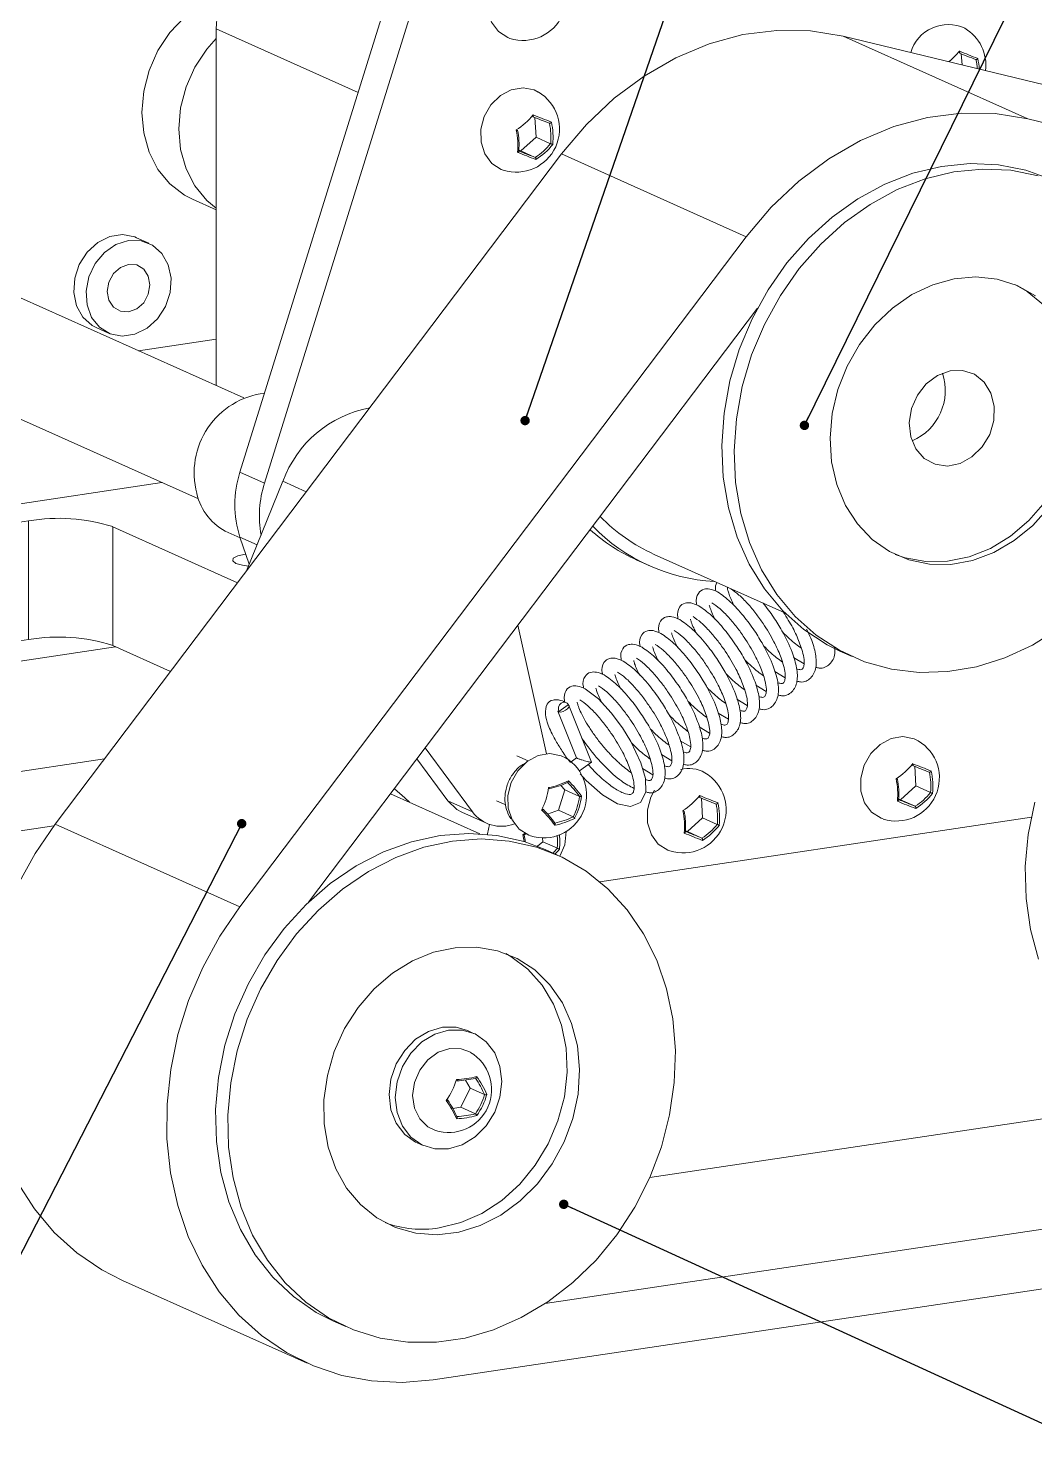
# Model space of a CAD drawing. Header units: millimetres. Extents: x 0 to 841, y 0 to 594.
# Drawn here: x 356.2 to 437.9, y 207.2 to 323.1 of the extents above; entities that cross this region are included whole.
import ezdxf

# ---------------------------------------------------------------- set-up
doc = ezdxf.new("R2010")
doc.units = ezdxf.units.MM
doc.layers.add('10', color=7, linetype='Continuous')
doc.dimstyles.new('SLDDIMSTYLE0', dxfattribs={"dimtxt": 0.18, "dimasz": 0.762, "dimexe": 0, "dimexo": 0.0625, "dimgap": 0, "dimtad": 0, "dimtih": 1, "dimtoh": 1, "dimdec": 0, "dimrnd": 1e-09, "dimzin": 0, "dimdsep": 46, "dimtxsty": 'Standard', "dimblk1": 'DOT', "dimblk2": 'DOT', "dimsah": 1, "dimcen": 0.09, "dimadec": 0, "dimazin": 0, "dimtfac": 0.762, "dimtdec": 0, "dimtofl": 0, "dimtmove": 0, "dimatfit": 3, "dimldrblk": 'DOT', "dimfxl": 0, "dimfrac": 2, "dimtolj": 1, "dimtzin": 0, "dimarcsym": 0})

# ---------------------------------------------------------------- blocks, each defined once
blk = doc.blocks.new('_DOT')
at = {"color": 0, "linetype": 'ByBlock', "lineweight": -2}
blk.add_line((-0.5, 0), (-1, 0), dxfattribs=at)
at = {"color": 0, "linetype": 'ByBlock', "const_width": 0.5}
blk.add_lwpolyline([(-0.25, 0, 1), (0.25, 0, 1)], format="xyb", close=True, dxfattribs=at)

msp = doc.modelspace()

# ---------------------------------------------------------------- linework, layer by layer
at = {"color": 7, "linetype": 'Continuous', "lineweight": 15}
for p, q in [((385.77, 326.94), (373.37, 287.09)), ((387.77, 326.04), (375.37, 286.19)), ((371.44, 323.12), (371.44, 294.14)), ((437.36, 315.79), (422.36, 322.52)), ((545.77, 292.66), (422.36, 322.52)), ((432.02, 320.18), (431.96, 321.09)), ((397.42, 314.32), (397.32, 315.91)), ((560.77, 285.94), (437.36, 315.79)), ((396.17, 313.2), (397.42, 314.32)), ((397.42, 314.32), (398.6, 313.78)), ((396.02, 313.26), (396.17, 313.2)), ((396.17, 313.2), (397.36, 312.67)), ((399.5, 312.95), (358.36, 258.5)), ((414.5, 306.22), (399.5, 312.95)), ((369.51, 309.28), (371.44, 308.41)), ((373.69, 293.13), (342.47, 307.12)), ((365.96, 305.69), (364.96, 306.14)), ((414.5, 306.22), (373.36, 251.78)), ((415.41, 300.41), (378.94, 252.15)), ((338.79, 298.91), (370.01, 284.91)), ((361.69, 298.84), (362.69, 298.39)), ((371.44, 297.91), (365.13, 296.96)), ((375.37, 286.19), (373.37, 287.09)), ((345.04, 282.96), (367.03, 286.25)), ((376.86, 286.35), (373.91, 279.08)), ((356.2, 283.14), (347.54, 281.84)), ((356.2, 273.48), (356.2, 283.14)), ((373.18, 278.11), (363.03, 282.66)), ((363.03, 282.66), (363.03, 273)), ((372.42, 282.19), (373.39, 281.76)), ((373.37, 281.81), (374.12, 279.61)), ((405.6, 279.95), (406.6, 279.5)), ((407.01, 280.41), (417.63, 275.65)), ((398.27, 264.21), (395.95, 274.66)), ((323, 266.88), (363.27, 272.9)), ((356.2, 273.48), (347.54, 272.18)), ((367.73, 270.9), (363.03, 273)), ((422.1, 272.55), (423.1, 272.1)), ((418.34, 272.02), (419.19, 271.52)), ((416.81, 270.9), (417.65, 270.39)), ((415.27, 269.77), (416.12, 269.27)), ((400.03, 268.19), (399.28, 267.64)), ((401.91, 263.53), (400.09, 268.12)), ((413.74, 268.65), (414.58, 268.14)), ((399.19, 267.68), (399.28, 267.64)), ((399.2, 267.67), (400.7, 263.87)), ((412.2, 267.52), (413.05, 267.02)), ((410.67, 266.4), (411.51, 265.89)), ((388.42, 264.69), (392.25, 259.5)), ((409.13, 265.27), (409.98, 264.76)), ((314.06, 256.58), (362.36, 263.79)), ((387.74, 263.79), (390.25, 260.39)), ((396.77, 263.63), (395.85, 264.04)), ((400.7, 263.87), (400.27, 263.56)), ((400.94, 262.81), (401.91, 263.52)), ((407.6, 264.15), (408.45, 263.64)), ((406.06, 263.02), (406.91, 262.51)), ((428.27, 261.59), (428.18, 263.19)), ((392.85, 257.71), (385.6, 260.96)), ((399.25, 259.62), (399.76, 261.27)), ((399.76, 261.27), (399.44, 261.64)), ((399.76, 261.27), (400.94, 260.74)), ((427.03, 260.47), (428.27, 261.59)), ((428.27, 261.59), (429.46, 261.06)), ((392.25, 259.5), (390.25, 260.39)), ((394.21, 260.39), (394.96, 260.05)), ((410.95, 259), (410.86, 260.6)), ((426.87, 260.54), (427.03, 260.47)), ((427.03, 260.47), (428.21, 259.94)), ((391.39, 259.46), (393.39, 258.56)), ((398.36, 259.31), (399.25, 259.62)), ((399.25, 259.62), (400.43, 259.09)), ((402.61, 253.81), (437.65, 259.05)), ((409.71, 257.89), (410.95, 259)), ((410.95, 259), (412.14, 258.47)), ((306.06, 250.55), (358.25, 258.35)), ((373.36, 251.78), (358.36, 258.5)), ((396.36, 257.64), (396.5, 257.74)), ((396.58, 257.69), (396.46, 257.61)), ((409.55, 257.95), (409.71, 257.89)), ((409.71, 257.89), (410.89, 257.35)), ((397.54, 256.69), (397.96, 257.06)), ((397.96, 257.06), (397.94, 257.37)), ((397.96, 257.06), (399.15, 256.53)), ((399.15, 255.98), (398.15, 256.43)), ((392.35, 241.49), (391.85, 241.72)), ((389.06, 213.34), (553.6, 237.93)), ((392.06, 237.04), (391.7, 237.69)), ((391.31, 235.48), (392.06, 237.04)), ((392.06, 237.04), (393.24, 236.51)), ((406.65, 229.77), (451.98, 236.54)), ((390.67, 235.39), (391.31, 235.48)), ((391.31, 235.48), (392.49, 234.95)), ((387.76, 232.59), (388.26, 232.37)), ((398.17, 219.54), (465.22, 229.55)), ((363.83, 221.4), (378.83, 214.68)), ((380.97, 218.11), (381.97, 217.66))]:
    msp.add_line(p, q, dxfattribs=at)
at = {"color": 8, "linetype": 'Continuous', "lineweight": 15}
for p, q in [((382.97, 317.95), (371.44, 323.12)), ((378.76, 285.5), (376.86, 286.35)), ((374.76, 281.18), (373.37, 281.81))]:
    msp.add_line(p, q, dxfattribs=at)
at = {"color": 7, "linetype": 'Continuous', "lineweight": 15, "flags": 128}
for points in [[(398.14, 328.69), (397.81, 328.85), (396.91, 329.03), (395.96, 328.87), (395.06, 328.4), (394.3, 327.65), (393.76, 326.71), (393.48, 325.66), (393.49, 324.61), (393.8, 323.65), (394.36, 322.89), (395.14, 322.4), (395.3, 322.34)], [(372.49, 326.04), (371.67, 325.79), (370.21, 325.07), (368.86, 324.07), (367.68, 322.81), (366.71, 321.35), (365.99, 319.74), (365.55, 318.04), (365.4, 316.32), (365.55, 314.65), (365.99, 313.09), (366.71, 311.69), (367.68, 310.52), (368.86, 309.61), (369.51, 309.28)], [(422.36, 322.52), (419.71, 322.95), (416.97, 322.99), (414.21, 322.64), (411.47, 321.89), (408.78, 320.77), (406.2, 319.28), (403.77, 317.47), (401.52, 315.34), (399.5, 312.95)], [(371.44, 322.32), (370.68, 321.47), (369.71, 320), (368.99, 318.39), (368.55, 316.7), (368.4, 314.98), (368.55, 313.3), (368.99, 311.74), (369.71, 310.35), (370.68, 309.17), (371.44, 308.54)], [(397.6, 317.98), (397.26, 318.15), (396.36, 318.32), (395.41, 318.17), (394.52, 317.69), (393.76, 316.95), (393.21, 316), (392.93, 314.95), (392.95, 313.9), (393.25, 312.95), (393.82, 312.18), (394.59, 311.69), (394.75, 311.63)], [(437.36, 315.79), (434.71, 316.23), (431.97, 316.27), (429.21, 315.91), (426.47, 315.17), (423.78, 314.04), (421.2, 312.56), (418.77, 310.74), (416.52, 308.62), (414.5, 306.22)], [(439.29, 310.87), (437.2, 311.63), (434.98, 312.07), (432.68, 312.17), (430.35, 311.94), (428.03, 311.38), (425.75, 310.49), (423.56, 309.3), (421.48, 307.82), (419.55, 306.07), (417.8, 304.09), (416.27, 301.9), (414.97, 299.55), (413.93, 297.07), (413.17, 294.5), (412.69, 291.88), (412.51, 289.26)], [(438.2, 311.18), (435.98, 311.62), (433.68, 311.72), (431.35, 311.49), (429.03, 310.93), (426.75, 310.05), (424.56, 308.85), (422.48, 307.37), (420.55, 305.62), (418.8, 303.64), (417.27, 301.45), (415.97, 299.1), (414.93, 296.62), (414.17, 294.05), (413.69, 291.43), (413.51, 288.82)], [(364.96, 306.14), (364.83, 306.2), (363.84, 306.39), (362.81, 306.23), (361.82, 305.75), (360.97, 304.97), (360.32, 303.97), (359.95, 302.85), (359.87, 301.69), (360.1, 300.6), (360.61, 299.68), (361.37, 299.01), (361.69, 298.84)], [(364.32, 305.91), (363.3, 305.58), (362.37, 304.94), (361.61, 304.05), (361.1, 302.97), (360.87, 301.81), (360.95, 300.68), (361.32, 299.66), (361.97, 298.86), (362.82, 298.34), (363.81, 298.14), (364.84, 298.3), (365.83, 298.79), (366.68, 299.56), (367.32, 300.56), (367.7, 301.69), (367.78, 302.85), (367.55, 303.94), (367.03, 304.86), (366.27, 305.53), (365.34, 305.89), (364.32, 305.91)], [(364.32, 303.97), (363.66, 303.73), (363.1, 303.22), (362.72, 302.54), (362.59, 301.78), (362.72, 301.06), (363.1, 300.49), (363.66, 300.16), (364.32, 300.11), (364.99, 300.36), (365.55, 300.86), (365.92, 301.54), (366.05, 302.3), (365.92, 303.02), (365.55, 303.59), (364.99, 303.93), (364.32, 303.97)], [(437.99, 301.43), (436.5, 302.26), (434.87, 302.77), (433.15, 302.96), (431.39, 302.8), (429.64, 302.32), (427.95, 301.52), (426.36, 300.42), (424.93, 299.06), (423.7, 297.47), (422.69, 295.7), (421.94, 293.81), (421.48, 291.85), (421.3, 289.86)], [(426.58, 280.41), (427.4, 280.13), (429.09, 279.82), (430.84, 279.85), (432.6, 280.21), (434.32, 280.9), (435.95, 281.89), (437.44, 283.16), (438.76, 284.67), (439.85, 286.37), (440.7, 288.22), (441.27, 290.17), (441.56, 292.15), (441.54, 294.11), (441.23, 296), (440.63, 297.76), (439.76, 299.34), (438.64, 300.69), (437.31, 301.78), (436.35, 302.32)], [(427.92, 292.25), (427.73, 291.09), (427.85, 289.97), (428.27, 288.98), (428.95, 288.21), (429.83, 287.73), (430.83, 287.59), (431.86, 287.79), (432.83, 288.33), (433.66, 289.14), (434.27, 290.16), (434.6, 291.3), (434.64, 292.45), (434.36, 293.52), (433.81, 294.41), (433.02, 295.04), (432.07, 295.36), (431.05, 295.33), (430.03, 294.95), (429.12, 294.27), (428.4, 293.35), (427.92, 292.25)], [(421.3, 289.86), (421.43, 287.92), (421.85, 286.08), (422.56, 284.38), (423.52, 282.88), (424.73, 281.62), (426.13, 280.64), (427.69, 279.97), (429.37, 279.62), (431.12, 279.6), (432.88, 279.92), (434.61, 280.57), (436.25, 281.53), (437.76, 282.76), (439.1, 284.24)], [(412.51, 289.26), (412.63, 286.69), (413.04, 284.19), (413.75, 281.82), (414.73, 279.61), (415.98, 277.6), (417.46, 275.82), (419.17, 274.3), (421.06, 273.07), (422.1, 272.55)], [(413.51, 288.82), (413.63, 286.24), (414.04, 283.74), (414.75, 281.37), (415.73, 279.16), (416.98, 277.15), (418.46, 275.37), (420.17, 273.85), (422.06, 272.62), (424.11, 271.69), (426.29, 271.09), (428.55, 270.81), (430.87, 270.88), (433.2, 271.27), (435.51, 272), (437.75, 273.04), (439.89, 274.38)], [(373.04, 279.68), (372.78, 279.88), (372.83, 280.09), (373.19, 280.28), (373.81, 280.42), (373.84, 280.42)], [(374.06, 279.45), (373.58, 279.52), (373.04, 279.68)], [(401.01, 262.59), (401.49, 262.04), (402.81, 260.88), (404.03, 260.15), (405.08, 259.92), (405.91, 260.24), (406.34, 261.1), (406.3, 262.19), (405.94, 263.46), (405.11, 265.2), (404.43, 266.31), (403.53, 267.53), (402.48, 268.66), (401.42, 269.49), (401.42, 269.49)], [(400.03, 268.19), (400.1, 268.11), (400.08, 268), (399.98, 267.87), (399.82, 267.74), (399.62, 267.65), (399.43, 267.6), (399.28, 267.62), (399.19, 267.68)], [(399.28, 267.64), (399.23, 267.81), (399.25, 268), (399.33, 268.18), (399.46, 268.32), (399.63, 268.39), (399.79, 268.4), (399.94, 268.33), (400.05, 268.19), (400.06, 268.17)], [(428.45, 265.26), (428.12, 265.42), (427.22, 265.6), (426.27, 265.44), (425.37, 264.97), (424.62, 264.22), (424.07, 263.28), (423.79, 262.23), (423.8, 261.17), (424.11, 260.22), (424.67, 259.46), (425.45, 258.97), (425.61, 258.91)], [(399.81, 263.88), (399.45, 264.05), (398.55, 264.23), (397.6, 264.06), (396.71, 263.58), (395.95, 262.83), (395.41, 261.88), (395.14, 260.83), (395.16, 259.78), (395.47, 258.83), (396.04, 258.07), (396.82, 257.59), (396.96, 257.54)], [(387.13, 260.28), (386.76, 260.63), (385.91, 261.37)], [(407.03, 261.25), (406.75, 260.69), (406.47, 259.64), (406.48, 258.59), (406.79, 257.63), (407.35, 256.87), (408.13, 256.38), (408.29, 256.32)], [(390.25, 260.39), (390.99, 259.68), (391.39, 259.46)], [(437.93, 260.27), (437.4, 257.66), (437.16, 255.04), (437.22, 252.45), (437.57, 249.93), (438.22, 247.53)], [(358.36, 258.5), (356.73, 256.11), (355.34, 253.56), (354.2, 250.88), (353.34, 248.11), (352.75, 245.29), (352.45, 242.45), (352.44, 239.64), (352.73, 236.89), (353.31, 234.23), (354.16, 231.72), (355.29, 229.37), (356.67, 227.23), (358.29, 225.31), (360.12, 223.65), (362.15, 222.27), (363.83, 221.4)], [(398.15, 256.43), (396.45, 257.07), (394.24, 257.57), (391.96, 257.73), (389.63, 257.56), (387.31, 257.06), (385.02, 256.23), (382.8, 255.09), (380.7, 253.66), (378.74, 251.96), (376.96, 250.02), (375.39, 247.86), (374.05, 245.54), (372.96, 243.08), (372.15, 240.52), (371.62, 237.91), (371.38, 235.29), (371.45, 232.7), (371.81, 230.18), (372.47, 227.79), (373.4, 225.55), (374.6, 223.5), (376.05, 221.67), (377.71, 220.11), (379.57, 218.82), (380.97, 218.11)], [(393.65, 258.46), (393.48, 257.7), (393.47, 257.66)], [(399.35, 255.89), (399.75, 256.81), (399.86, 257.89)], [(382.6, 217.39), (384.76, 216.73), (387.01, 216.4), (389.32, 216.4), (391.65, 216.73), (393.96, 217.4), (396.22, 218.39), (398.38, 219.68), (400.42, 221.25), (402.29, 223.07), (403.97, 225.12), (405.43, 227.37), (406.65, 229.77), (407.6, 232.28), (408.27, 234.87), (408.65, 237.49), (408.74, 240.1), (408.52, 242.66), (408.02, 245.12), (407.22, 247.44), (406.15, 249.59), (404.82, 251.53), (403.26, 253.23), (401.5, 254.66), (399.55, 255.8), (397.45, 256.62), (395.24, 257.12), (392.96, 257.29), (390.63, 257.12), (388.31, 256.61), (386.02, 255.78), (383.8, 254.64), (381.7, 253.21), (379.74, 251.51), (377.96, 249.57), (376.39, 247.42), (375.05, 245.09), (373.96, 242.63), (373.15, 240.07), (372.62, 237.46), (372.38, 234.84), (372.45, 232.25), (372.81, 229.74), (373.47, 227.34), (374.4, 225.1), (375.6, 223.05), (377.05, 221.23), (378.71, 219.66), (380.57, 218.37), (382.6, 217.39)], [(373.36, 251.78), (371.73, 249.39), (370.34, 246.83), (369.2, 244.16), (368.33, 241.39), (367.75, 238.56), (367.45, 235.73), (367.44, 232.91), (367.73, 230.16), (368.31, 227.51), (369.16, 224.99), (370.29, 222.65), (371.67, 220.5), (373.29, 218.59), (375.12, 216.93), (377.15, 215.55), (379.33, 214.47), (381.64, 213.7), (384.06, 213.25), (386.54, 213.13), (389.06, 213.34)], [(386.01, 225.72), (387.66, 225.26), (389.38, 225.13), (391.15, 225.34), (392.89, 225.87), (394.57, 226.73), (396.13, 227.87), (397.53, 229.27), (398.74, 230.89), (399.7, 232.68), (400.41, 234.58), (400.83, 236.56), (400.95, 238.54), (400.78, 240.47), (400.31, 242.29), (399.56, 243.96), (398.55, 245.42), (397.31, 246.64), (395.88, 247.57), (394.3, 248.19), (392.61, 248.49), (390.85, 248.45), (389.09, 248.08), (387.38, 247.38), (385.75, 246.38), (384.26, 245.1), (382.96, 243.59), (381.87, 241.88), (381.03, 240.02), (380.47, 238.07), (380.19, 236.09), (380.22, 234.13), (380.54, 232.24), (381.15, 230.49), (382.03, 228.92), (383.16, 227.58), (384.5, 226.5), (386.01, 225.72)], [(389.56, 225.68), (391.32, 226.11), (393.02, 226.86), (394.63, 227.91), (396.09, 229.23), (397.36, 230.78), (398.41, 232.51), (399.2, 234.39), (399.72, 236.34), (399.94, 238.33), (399.87, 240.28), (399.5, 242.15), (398.84, 243.87), (397.91, 245.41), (396.75, 246.71), (395.38, 247.74), (394.96, 247.98)], [(391.85, 241.72), (390.93, 241.99), (389.81, 241.99), (388.69, 241.65), (387.64, 241.02), (386.75, 240.11), (386.06, 239.01), (385.63, 237.78), (385.48, 236.51), (385.63, 235.28), (386.06, 234.18), (386.75, 233.28), (387.64, 232.65), (387.76, 232.59)], [(390.31, 232.1), (391.43, 232.43), (392.47, 233.07), (393.37, 233.97), (394.06, 235.08), (394.49, 236.31), (394.64, 237.58), (394.49, 238.81), (394.06, 239.91), (393.37, 240.8), (392.47, 241.44), (391.43, 241.76), (390.31, 241.76), (389.19, 241.43), (388.14, 240.79), (387.25, 239.89), (386.56, 238.79), (386.13, 237.56), (385.98, 236.29), (386.13, 235.06), (386.56, 233.96), (387.25, 233.06), (388.14, 232.43), (389.19, 232.1), (390.31, 232.1)], [(392.09, 239.95), (391.35, 240.23), (390.41, 240.26), (389.48, 239.95), (388.64, 239.35), (387.97, 238.5), (387.54, 237.5), (387.39, 236.43), (387.54, 235.41), (387.97, 234.54), (388.64, 233.89), (389.24, 233.6)]]:
    msp.add_lwpolyline(points, dxfattribs=at)
at = {"color": 7, "linetype": 'Continuous', "lineweight": 15}
for centre, radius, start, end in [((396.37, 325.67), 3.5, 252.2042, 59.5036), ((375.84, 323.2), 4.4, 102.2488, 181.0879), ((430.9, 320.28), 3.18, 65.0688, 163.4599), ((430.46, 320.14), 3.5, 353.0169, 59.5036), ((427.68, 324.59), 5.28, 308.2896, 321.569), ((466.79, 406.65), 92.24, 247.7195, 248.708), ((465.87, 404.45), 90, 247.7527, 248.6753), ((427.07, 319.37), 6.21, 4.7165, 11.5497), ((427.05, 319.37), 6.39, 4.2187, 12.0964), ((395.82, 314.97), 3.5, 252.2042, 59.5036), ((392.79, 319.65), 5.63, 302.4671, 321.2373), ((431.22, 399.23), 89.95, 247.7524, 248.6755), ((432.15, 401.46), 92.22, 247.7194, 248.7081), ((393.08, 314.28), 5.55, 354.8316, 12.0224), ((393.11, 314.29), 5.69, 354.2281, 12.6262), ((390.26, 313.65), 5.69, 354.2281, 12.6266), ((390.49, 313.71), 5.55, 354.832, 12.0224), ((430.98, 398.65), 92.47, 247.7206, 248.7066), ((430.18, 396.74), 90.26, 247.7539, 248.6739), ((394.36, 317.27), 5.49, 303.0822, 320.6226), ((394.38, 317.25), 5.64, 302.4673, 321.237), ((426.19, 293.73), 4.47, 293.3385, 18.3692), ((376.16, 287.05), 6.51, 97.0069, 194.9097), ((385.63, 283.14), 9.34, 100.5589, 159.9405), ((381.51, 284.45), 8.56, 162.0072, 197.9928), ((374.39, 286.38), 4.64, 192.6034, 244.8618), ((383.69, 283.52), 8.74, 162.2058, 190.1411), ((358.63, 268.7), 14.64, 72.5061, 99.5596), ((412.89, 293.44), 14.29, 224.105, 245.7427), ((411.71, 293.52), 14.88, 228.3001, 245.8033), ((412.69, 293.08), 14.89, 224.2176, 266.9444), ((358.63, 259.05), 14.64, 72.5061, 99.5596), ((426.68, 262.24), 3.5, 252.2042, 59.5036), ((398.03, 260.87), 3.5, 252.2042, 59.5036), ((423.64, 266.93), 5.63, 302.4669, 321.2377), ((461.92, 346.13), 89.55, 247.7498, 248.6771), ((462.86, 348.38), 91.84, 247.7178, 248.7106), ((409.36, 259.65), 3.5, 252.2042, 59.5036), ((409.85, 260.45), 2.56, 59.9505, 105.8129), ((421.11, 260.93), 5.69, 354.2278, 12.6266), ((421.34, 260.98), 5.55, 354.8316, 12.0229), ((423.94, 261.56), 5.55, 354.832, 12.0225), ((423.96, 261.56), 5.69, 354.228, 12.6262), ((392.95, 262.16), 5.53, 332.9742, 352.7148), ((397.12, 267.83), 6.51, 281.6627, 296.831), ((397.16, 267.56), 6.34, 282.1651, 296.3283), ((393.5, 255.37), 9.18, 35.8009, 45.1131), ((393.45, 255.31), 9.41, 35.4699, 45.4433), ((425.22, 264.54), 5.49, 303.0814, 320.6224), ((425.23, 264.52), 5.64, 302.4691, 321.2355), ((395.61, 261.48), 5.39, 333.6202, 352.0689), ((395.63, 261.48), 5.53, 332.9734, 352.7155), ((406.32, 264.34), 5.63, 302.4669, 321.2375), ((444.63, 343.62), 89.63, 247.7502, 248.6766), ((445.55, 345.82), 91.87, 247.7178, 248.7103), ((406.62, 258.97), 5.55, 354.8317, 12.0228), ((406.64, 258.98), 5.69, 354.2281, 12.6265), ((461.76, 345.74), 92.28, 247.7192, 248.7073), ((460.95, 343.81), 90.03, 247.7533, 248.6756), ((394.6, 261.24), 2.93, 216.5364, 291.1852), ((391.27, 252.94), 9.41, 35.4672, 45.4453), ((391.51, 253.2), 9.18, 35.8004, 45.1136), ((397.62, 264.77), 6.51, 281.6656, 296.829), ((397.62, 264.77), 6.34, 282.1642, 296.3292), ((403.79, 258.34), 5.69, 354.2274, 12.6269), ((404.02, 258.39), 5.55, 354.8316, 12.0225), ((389.99, 256.28), 6.51, 6.9227, 12.0556), ((390.29, 256.35), 6.29, 6.3061, 11.5181), ((394.04, 257.02), 5.13, 354.4762, 5.8958), ((394.09, 257.03), 5.26, 353.8355, 6.3805), ((444.46, 343.18), 92.31, 247.7194, 248.7071), ((443.66, 341.3), 90.11, 247.7537, 248.6752), ((407.9, 261.95), 5.49, 303.0813, 320.6226), ((407.91, 261.93), 5.64, 302.4693, 321.2351), ((395.5, 259.46), 4.68, 314.8153, 321.2379), ((395.6, 259.37), 4.72, 315.5397, 321.9562), ((390.31, 236.93), 3.5, 252.2042, 59.5036), ((385.64, 239.24), 5.52, 324.4255, 344.2482), ((390.64, 245.5), 7.77, 272.3429, 284.6547), ((390.63, 245.19), 7.57, 272.7519, 284.2457), ((386.79, 233.77), 7.01, 23.0198, 35.5677), ((386.78, 233.76), 7.19, 22.5759, 36.0122), ((384.31, 231.8), 7.19, 22.5744, 36.0137), ((384.54, 231.98), 7.01, 23.0198, 35.5677), ((388.08, 238.03), 5.38, 325.0759, 343.5983), ((388.11, 238.02), 5.52, 324.4266, 344.2471), ((390.64, 242.32), 7.77, 272.3429, 284.6547), ((390.63, 242.29), 7.57, 272.7519, 284.2457), ((388.19, 234.37), 8.8, 249.8268, 278.9304)]:
    msp.add_arc(centre, radius, start, end, dxfattribs=at)
for points, knots in [([(431.81, 321.15), (431.82, 321.15), (431.83, 321.16), (431.84, 321.17), (431.84, 321.2), (431.84, 321.23), (431.83, 321.26), (431.83, 321.29), (431.82, 321.3), (431.82, 321.3)], [0, 0, 0, 0, 0.149655, 0.293718, 0.443295, 0.610985, 0.805938, 0.98916, 1, 1, 1, 1]), ([(433.3, 320.71), (433.3, 320.71), (433.3, 320.7), (433.29, 320.68), (433.26, 320.66), (433.24, 320.64), (433.21, 320.62), (433.19, 320.61), (433.16, 320.61), (433.15, 320.61), (433.15, 320.62)], [0, 0, 0, 0, 0.009404, 0.168837, 0.338464, 0.48441, 0.614524, 0.739882, 0.870093, 1, 1, 1, 1]), ([(397.17, 315.98), (397.18, 315.98), (397.19, 315.98), (397.19, 316), (397.2, 316.02), (397.2, 316.05), (397.19, 316.09), (397.19, 316.11), (397.18, 316.12), (397.18, 316.12)], [0, 0, 0, 0, 0.149656, 0.293718, 0.443296, 0.610985, 0.805938, 0.98916, 1, 1, 1, 1]), ([(398.66, 315.53), (398.66, 315.53), (398.66, 315.53), (398.64, 315.51), (398.62, 315.48), (398.6, 315.46), (398.57, 315.45), (398.54, 315.44), (398.52, 315.43), (398.51, 315.44), (398.51, 315.44)], [0, 0, 0, 0, 0.0094155, 0.1688369, 0.3384642, 0.4843974, 0.6145125, 0.7398805, 0.8700925, 1, 1, 1, 1]), ([(395.91, 314.86), (395.92, 314.86), (395.93, 314.85), (395.93, 314.85), (395.92, 314.86), (395.9, 314.86), (395.88, 314.87), (395.85, 314.88), (395.83, 314.89), (395.81, 314.9), (395.81, 314.9)], [0, 0, 0, 0, 0.129902, 0.2601, 0.385472, 0.515593, 0.661509, 0.831154, 0.990561, 1, 1, 1, 1]), ([(396.01, 313.21), (396.02, 313.2), (396.02, 313.2), (396.03, 313.18), (396.02, 313.16), (396.01, 313.14), (395.98, 313.12), (395.96, 313.1), (395.93, 313.09), (395.92, 313.08), (395.92, 313.08)], [0, 0, 0, 0, 0.129912, 0.260092, 0.385488, 0.515602, 0.661498, 0.831162, 0.990608, 1, 1, 1, 1]), ([(398.77, 313.72), (398.77, 313.72), (398.76, 313.72), (398.75, 313.72), (398.73, 313.73), (398.7, 313.74), (398.67, 313.76), (398.65, 313.77), (398.62, 313.78), (398.61, 313.78), (398.6, 313.78)], [0, 0, 0, 0, 0.009414, 0.168851, 0.338499, 0.484417, 0.614513, 0.739886, 0.870086, 1, 1, 1, 1]), ([(397.4, 312.49), (397.4, 312.49), (397.4, 312.5), (397.41, 312.52), (397.41, 312.55), (397.4, 312.58), (397.4, 312.61), (397.39, 312.64), (397.37, 312.66), (397.36, 312.67), (397.36, 312.67)], [0, 0, 0, 0, 0.00943, 0.16885, 0.338477, 0.484384, 0.614531, 0.739878, 0.870092, 1, 1, 1, 1]), ([(412.16, 277.37), (411.94, 277.46), (411.52, 277.64), (410.96, 277.59), (410.55, 277.29), (410.38, 276.71), (410.48, 276.32), (410.49, 276.29)], [0, 0, 0, 0, 0.194335, 0.369253, 0.646122, 0.966684, 1, 1, 1, 1]), ([(412.1, 278.13), (412.03, 277.95), (411.94, 277.74), (412.02, 277.45), (412.03, 277.41)], [0, 0, 0, 0, 0.87415, 1, 1, 1, 1]), ([(415.54, 267.86), (415.64, 267.83), (416.08, 267.71), (416.73, 268.06), (417.15, 268.89), (417.1, 270.05), (416.7, 271.41), (416, 272.87), (415.14, 274.27), (414.23, 275.49), (413.15, 276.68), (412.51, 277.13), (412.16, 277.37)], [0, 0, 0, 0, 0.0294, 0.136485, 0.24836, 0.350565, 0.454737, 0.583285, 0.665609, 0.762958, 0.873787, 1, 1, 1, 1]), ([(413.52, 276.22), (413.44, 276.38), (413.25, 276.74), (413.09, 277.16), (412.96, 277.6), (412.96, 277.69), (412.96, 277.75)], [0, 0, 0, 0, 0.181616, 0.40812, 0.617541, 1, 1, 1, 1]), ([(413.24, 277.6), (413.45, 277.46), (413.86, 277.18), (414.58, 276.46), (415.25, 275.65), (416, 274.61), (416.72, 273.41), (417.23, 272.29), (417.5, 271.48), (417.66, 270.85), (417.68, 270.33), (417.56, 270), (417.44, 269.87), (417.16, 269.95), (417.05, 269.98)], [0, 0, 0, 0, 0.0972777, 0.1868696, 0.2670758, 0.3397613, 0.4623206, 0.561333, 0.6175674, 0.6909427, 0.7790018, 0.8476138, 0.9354778, 1, 1, 1, 1]), ([(410.63, 276.24), (410.41, 276.33), (409.99, 276.51), (409.43, 276.47), (409.01, 276.16), (408.85, 275.58), (408.95, 275.2), (408.96, 275.16)], [0, 0, 0, 0, 0.194335, 0.369253, 0.646121, 0.966684, 1, 1, 1, 1]), ([(414.01, 266.73), (414.1, 266.71), (414.55, 266.59), (415.2, 266.93), (415.62, 267.77), (415.56, 268.93), (415.16, 270.29), (414.47, 271.75), (413.6, 273.15), (412.7, 274.37), (411.61, 275.56), (410.97, 276), (410.63, 276.24)], [0, 0, 0, 0, 0.0294, 0.136485, 0.24836, 0.350565, 0.454737, 0.583285, 0.665609, 0.762958, 0.873787, 1, 1, 1, 1]), ([(411.98, 275.1), (411.9, 275.26), (411.72, 275.61), (411.57, 276.01), (411.51, 276.2), (411.49, 276.28)], [0, 0, 0, 0, 0.319326, 0.717573, 1, 1, 1, 1]), ([(411.71, 276.48), (411.92, 276.33), (412.32, 276.05), (413.04, 275.33), (413.72, 274.53), (414.46, 273.49), (415.19, 272.28), (415.69, 271.16), (415.97, 270.36), (416.12, 269.72), (416.15, 269.21), (416.03, 268.88), (415.91, 268.75), (415.63, 268.82), (415.51, 268.85)], [0, 0, 0, 0, 0.097278, 0.18687, 0.267076, 0.339762, 0.46232, 0.561334, 0.617567, 0.690942, 0.779002, 0.847614, 0.935478, 1, 1, 1, 1]), ([(417.08, 268.98), (417.17, 268.96), (417.62, 268.84), (418.27, 269.18), (418.69, 270.02), (418.63, 271.18), (418.23, 272.54), (417.54, 274), (416.7, 275.37), (416.16, 276.07), (415.87, 276.44)], [0, 0, 0, 0, 0.038913, 0.180651, 0.328729, 0.464006, 0.601888, 0.772036, 0.880999, 1, 1, 1, 1]), ([(409.09, 275.11), (408.87, 275.21), (408.46, 275.38), (407.89, 275.34), (407.48, 275.04), (407.31, 274.46), (407.41, 274.07), (407.42, 274.04)], [0, 0, 0, 0, 0.194335, 0.369253, 0.64612, 0.966682, 1, 1, 1, 1]), ([(412.47, 265.61), (412.57, 265.58), (413.01, 265.46), (413.66, 265.81), (414.08, 266.64), (414.03, 267.8), (413.63, 269.16), (412.93, 270.62), (412.07, 272.02), (411.17, 273.24), (410.08, 274.43), (409.44, 274.88), (409.09, 275.11)], [0, 0, 0, 0, 0.0294, 0.136485, 0.248361, 0.350565, 0.454736, 0.583286, 0.665609, 0.762958, 0.873787, 1, 1, 1, 1]), ([(410.45, 273.97), (410.37, 274.13), (410.19, 274.48), (410.03, 274.89), (409.98, 275.08), (409.96, 275.15)], [0, 0, 0, 0, 0.319321, 0.717573, 1, 1, 1, 1]), ([(410.17, 275.35), (410.38, 275.21), (410.79, 274.93), (411.51, 274.2), (412.18, 273.4), (412.93, 272.36), (413.65, 271.16), (414.16, 270.04), (414.43, 269.23), (414.59, 268.6), (414.61, 268.08), (414.49, 267.75), (414.37, 267.62), (414.1, 267.7), (413.98, 267.73)], [0, 0, 0, 0, 0.097278, 0.18687, 0.267076, 0.339762, 0.462321, 0.561333, 0.617568, 0.690943, 0.779002, 0.847614, 0.935478, 1, 1, 1, 1]), ([(417.52, 275.7), (417.78, 275.28), (418.3, 274.47), (418.76, 273.41), (419.04, 272.61), (419.19, 271.97), (419.22, 271.46), (419.1, 271.13), (418.98, 271), (418.7, 271.07), (418.58, 271.1)], [0, 0, 0, 0, 0.162607, 0.316811, 0.404392, 0.518668, 0.655813, 0.76267, 0.899512, 1, 1, 1, 1]), ([(407.56, 273.99), (407.34, 274.08), (406.92, 274.26), (406.36, 274.22), (405.94, 273.91), (405.78, 273.33), (405.88, 272.95), (405.89, 272.91)], [0, 0, 0, 0, 0.194335, 0.369253, 0.646122, 0.966684, 1, 1, 1, 1]), ([(410.94, 264.48), (411.04, 264.46), (411.48, 264.34), (412.13, 264.68), (412.55, 265.52), (412.49, 266.68), (412.09, 268.04), (411.4, 269.5), (410.54, 270.89), (409.63, 272.12), (408.54, 273.31), (407.9, 273.75), (407.56, 273.99)], [0, 0, 0, 0, 0.0294, 0.136485, 0.24836, 0.350565, 0.454737, 0.583285, 0.665609, 0.762958, 0.873787, 1, 1, 1, 1]), ([(408.91, 272.85), (408.83, 273.01), (408.65, 273.36), (408.5, 273.76), (408.44, 273.95), (408.42, 274.03)], [0, 0, 0, 0, 0.319321, 0.71757, 1, 1, 1, 1]), ([(408.64, 274.23), (408.85, 274.08), (409.26, 273.8), (409.97, 273.08), (410.65, 272.28), (411.39, 271.24), (412.12, 270.03), (412.63, 268.91), (412.9, 268.11), (413.05, 267.47), (413.08, 266.96), (412.96, 266.63), (412.84, 266.5), (412.56, 266.57), (412.44, 266.6)], [0, 0, 0, 0, 0.097278, 0.18687, 0.267076, 0.339761, 0.462321, 0.561333, 0.617567, 0.690943, 0.779002, 0.847614, 0.935478, 1, 1, 1, 1]), ([(418.97, 272.78), (418.66, 273.01), (418.15, 273.39), (417.63, 273.92), (417.43, 274.11)], [0, 0, 0, 0, 0.6248997, 1, 1, 1, 1]), ([(418.61, 270.11), (418.71, 270.08), (419.15, 269.96), (419.8, 270.31), (420.22, 271.14), (420.16, 272.3), (419.88, 273.35), (419.52, 274.08), (419.4, 274.32)], [0, 0, 0, 0, 0.057756, 0.268125, 0.487905, 0.688687, 0.893333, 1, 1, 1, 1]), ([(406.03, 272.86), (405.81, 272.96), (405.39, 273.13), (404.82, 273.09), (404.41, 272.79), (404.24, 272.21), (404.35, 271.82), (404.36, 271.79)], [0, 0, 0, 0, 0.194335, 0.369253, 0.646122, 0.966684, 1, 1, 1, 1]), ([(409.41, 263.36), (409.5, 263.33), (409.95, 263.21), (410.59, 263.56), (411.01, 264.39), (410.96, 265.55), (410.56, 266.91), (409.87, 268.37), (409, 269.77), (408.1, 270.99), (407.01, 272.18), (406.37, 272.63), (406.03, 272.86)], [0, 0, 0, 0, 0.0294, 0.136485, 0.248361, 0.350565, 0.454737, 0.583286, 0.665609, 0.762958, 0.873787, 1, 1, 1, 1]), ([(407.38, 271.72), (407.3, 271.88), (407.12, 272.23), (406.96, 272.64), (406.91, 272.83), (406.89, 272.9)], [0, 0, 0, 0, 0.319326, 0.717573, 1, 1, 1, 1]), ([(407.1, 273.1), (407.32, 272.96), (407.72, 272.68), (408.44, 271.95), (409.11, 271.15), (409.86, 270.11), (410.59, 268.91), (411.09, 267.79), (411.36, 266.98), (411.52, 266.35), (411.55, 265.83), (411.43, 265.5), (411.3, 265.37), (411.03, 265.44), (410.91, 265.48)], [0, 0, 0, 0, 0.097278, 0.18687, 0.267076, 0.339762, 0.46232, 0.561334, 0.617567, 0.690942, 0.779002, 0.847614, 0.935478, 1, 1, 1, 1]), ([(417.44, 271.65), (417.12, 271.89), (416.62, 272.26), (416.09, 272.79), (415.9, 272.99)], [0, 0, 0, 0, 0.6248997, 1, 1, 1, 1]), ([(420.15, 271.23), (420.24, 271.21), (420.69, 271.09), (421.32, 271.44), (421.73, 272.11), (421.68, 272.7), (421.67, 272.88)], [0, 0, 0, 0, 0.098848, 0.458891, 0.835038, 1, 1, 1, 1]), ([(404.49, 271.74), (404.27, 271.83), (403.85, 272.01), (403.29, 271.97), (402.88, 271.66), (402.71, 271.08), (402.81, 270.7), (402.82, 270.66)], [0, 0, 0, 0, 0.194335, 0.369253, 0.64612, 0.966682, 1, 1, 1, 1]), ([(407.87, 262.23), (407.97, 262.21), (408.41, 262.09), (409.06, 262.43), (409.48, 263.27), (409.42, 264.43), (409.02, 265.78), (408.33, 267.25), (407.47, 268.64), (406.56, 269.87), (405.47, 271.06), (404.83, 271.5), (404.49, 271.74)], [0, 0, 0, 0, 0.0294, 0.136484, 0.248361, 0.350566, 0.454736, 0.583286, 0.665609, 0.762958, 0.873787, 1, 1, 1, 1]), ([(405.84, 270.6), (405.76, 270.76), (405.58, 271.11), (405.43, 271.51), (405.37, 271.7), (405.35, 271.78)], [0, 0, 0, 0, 0.319321, 0.717573, 1, 1, 1, 1]), ([(405.57, 271.98), (405.78, 271.83), (406.19, 271.55), (406.9, 270.83), (407.58, 270.03), (408.32, 268.99), (409.05, 267.78), (409.56, 266.66), (409.83, 265.86), (409.98, 265.22), (410.01, 264.71), (409.89, 264.38), (409.77, 264.25), (409.49, 264.32), (409.38, 264.35)], [0, 0, 0, 0, 0.097278, 0.18687, 0.267076, 0.339762, 0.462321, 0.561333, 0.617568, 0.690943, 0.779002, 0.847614, 0.935478, 1, 1, 1, 1]), ([(415.9, 270.53), (415.59, 270.76), (415.08, 271.14), (414.56, 271.66), (414.36, 271.86)], [0, 0, 0, 0, 0.6248997, 1, 1, 1, 1]), ([(402.96, 270.61), (402.74, 270.71), (402.32, 270.88), (401.75, 270.84), (401.34, 270.54), (401.17, 269.96), (401.28, 269.57), (401.29, 269.54)], [0, 0, 0, 0, 0.194335, 0.369253, 0.646122, 0.966684, 1, 1, 1, 1]), ([(406.34, 261.11), (406.43, 261.08), (406.88, 260.96), (407.53, 261.31), (407.95, 262.14), (407.89, 263.3), (407.49, 264.66), (406.8, 266.12), (405.93, 267.52), (405.03, 268.74), (403.94, 269.93), (403.3, 270.38), (402.96, 270.61)], [0, 0, 0, 0, 0.0294, 0.136485, 0.24836, 0.350565, 0.454737, 0.583285, 0.665609, 0.762958, 0.873787, 1, 1, 1, 1]), ([(404.31, 269.47), (404.23, 269.63), (404.05, 269.98), (403.89, 270.39), (403.84, 270.58), (403.82, 270.65)], [0, 0, 0, 0, 0.319321, 0.71757, 1, 1, 1, 1]), ([(404.04, 270.85), (404.25, 270.71), (404.65, 270.43), (405.37, 269.7), (406.04, 268.9), (406.79, 267.86), (407.52, 266.66), (408.02, 265.54), (408.29, 264.73), (408.45, 264.1), (408.48, 263.58), (408.36, 263.25), (408.23, 263.12), (407.96, 263.19), (407.84, 263.23)], [0, 0, 0, 0, 0.097278, 0.18687, 0.267076, 0.339761, 0.462321, 0.561333, 0.617567, 0.690943, 0.779002, 0.847614, 0.935477, 1, 1, 1, 1]), ([(414.37, 269.4), (414.05, 269.64), (413.55, 270.01), (413.02, 270.54), (412.83, 270.74)], [0, 0, 0, 0, 0.6248997, 1, 1, 1, 1]), ([(401.42, 269.49), (401.2, 269.58), (400.78, 269.76), (400.22, 269.72), (399.81, 269.41), (399.64, 268.83), (399.74, 268.45), (399.75, 268.41)], [0, 0, 0, 0, 0.194335, 0.369253, 0.646122, 0.966684, 1, 1, 1, 1]), ([(402.77, 268.35), (402.69, 268.5), (402.51, 268.86), (402.36, 269.26), (402.31, 269.45), (402.28, 269.53)], [0, 0, 0, 0, 0.319326, 0.717573, 1, 1, 1, 1]), ([(402.5, 269.72), (402.71, 269.58), (403.12, 269.3), (403.83, 268.58), (404.51, 267.78), (405.26, 266.74), (405.98, 265.53), (406.49, 264.41), (406.76, 263.61), (406.91, 262.97), (406.94, 262.45), (406.82, 262.13), (406.7, 261.99), (406.42, 262.07), (406.31, 262.1)], [0, 0, 0, 0, 0.097278, 0.18687, 0.267076, 0.339762, 0.46232, 0.561333, 0.617567, 0.690942, 0.779001, 0.847614, 0.935478, 1, 1, 1, 1]), ([(412.83, 268.28), (412.52, 268.51), (412.01, 268.89), (411.49, 269.41), (411.29, 269.61)], [0, 0, 0, 0, 0.6248997, 1, 1, 1, 1]), ([(399.89, 268.36), (399.67, 268.46), (399.25, 268.63), (398.69, 268.59), (398.25, 268.29), (398.12, 267.47), (398.39, 266.5), (398.85, 265.52), (399.48, 264.52), (399.89, 263.88), (400.18, 263.55), (400.21, 263.51)], [0, 0, 0, 0, 0.09708, 0.18446, 0.32277, 0.482907, 0.614603, 0.77457, 0.877366, 0.984948, 1, 1, 1, 1]), ([(405.16, 262.65), (404.85, 262.89), (404.33, 263.28), (403.55, 264.04), (402.89, 264.77), (402.27, 265.56), (401.74, 266.34), (401.31, 267.06), (401, 267.68), (400.82, 268.14), (400.77, 268.32), (400.75, 268.4)], [0, 0, 0, 0, 0.164249, 0.269808, 0.388291, 0.504251, 0.617461, 0.728472, 0.834061, 0.931149, 1, 1, 1, 1]), ([(400.97, 268.6), (401.18, 268.45), (401.58, 268.18), (402.3, 267.45), (402.97, 266.65), (403.72, 265.61), (404.45, 264.41), (404.95, 263.28), (405.23, 262.48), (405.38, 261.85), (405.41, 261.33), (405.29, 260.99), (405.1, 260.87), (404.57, 260.95), (403.7, 261.43), (402.8, 262.16), (402.12, 262.81), (401.78, 263.19), (401.65, 263.34)], [0, 0, 0, 0, 0.070673, 0.135762, 0.194033, 0.246839, 0.335879, 0.407812, 0.448667, 0.501975, 0.56595, 0.615797, 0.679631, 0.768624, 0.847712, 0.922511, 0.969649, 1, 1, 1, 1]), ([(411.3, 267.15), (410.98, 267.39), (410.48, 267.76), (409.96, 268.29), (409.76, 268.49)], [0, 0, 0, 0, 0.6248997, 1, 1, 1, 1]), ([(409.76, 266.02), (409.45, 266.26), (408.94, 266.64), (408.42, 267.16), (408.23, 267.36)], [0, 0, 0, 0, 0.6248997, 1, 1, 1, 1]), ([(408.23, 264.9), (407.91, 265.14), (407.41, 265.51), (406.89, 266.04), (406.69, 266.24)], [0, 0, 0, 0, 0.6248997, 1, 1, 1, 1]), ([(401.15, 265.46), (401.31, 265.23), (401.86, 264.43), (402.97, 263.17), (404.28, 261.98), (405.04, 261.57), (405.38, 261.39)], [0, 0, 0, 0, 0.1372232, 0.4646173, 0.760272, 1, 1, 1, 1]), ([(406.7, 263.77), (406.38, 264.01), (405.87, 264.39), (405.35, 264.91), (405.16, 265.11)], [0, 0, 0, 0, 0.624901, 1, 1, 1, 1]), ([(396.58, 263.44), (396.47, 263.4), (396.17, 263.26), (395.71, 262.81), (395.21, 262.12), (394.93, 261.26), (394.86, 260.42), (395.01, 259.65), (395.24, 259.08), (395.49, 258.85), (395.55, 258.8)], [0, 0, 0, 0, 0.067032, 0.186872, 0.347713, 0.517789, 0.661769, 0.798069, 0.95475, 1, 1, 1, 1]), ([(401.56, 263.59), (401.49, 263.61), (401.36, 263.64), (401.17, 263.7), (401.02, 263.74), (400.92, 263.78), (400.82, 263.81), (400.75, 263.84), (400.71, 263.86), (400.71, 263.87), (400.71, 263.87)], [0, 0, 0, 0, 0.205702, 0.411145, 0.519943, 0.617105, 0.721872, 0.821016, 0.92066, 1, 1, 1, 1]), ([(401.91, 263.53), (401.91, 263.53), (401.92, 263.52), (401.9, 263.52), (401.85, 263.52), (401.74, 263.54), (401.62, 263.57), (401.56, 263.59)], [0, 0, 0, 0, 0.041072, 0.19186, 0.360684, 0.680015, 1, 1, 1, 1]), ([(428.01, 263.25), (428.02, 263.25), (428.03, 263.25), (428.04, 263.26), (428.05, 263.27), (428.05, 263.3), (428.05, 263.33), (428.05, 263.36), (428.04, 263.39), (428.04, 263.4), (428.04, 263.4)], [0, 0, 0, 0, 0.129898, 0.260112, 0.385461, 0.515605, 0.661446, 0.831204, 0.990625, 1, 1, 1, 1]), ([(426.77, 262.13), (426.77, 262.13), (426.78, 262.13), (426.78, 262.13), (426.77, 262.13), (426.76, 262.14), (426.74, 262.15), (426.7, 262.16), (426.68, 262.17), (426.67, 262.17), (426.67, 262.17)], [0, 0, 0, 0, 0.12991, 0.260125, 0.385478, 0.515602, 0.661492, 0.8312, 0.990611, 1, 1, 1, 1]), ([(429.52, 262.81), (429.52, 262.81), (429.51, 262.8), (429.5, 262.78), (429.48, 262.76), (429.45, 262.74), (429.43, 262.72), (429.4, 262.71), (429.38, 262.71), (429.37, 262.71), (429.36, 262.71)], [0, 0, 0, 0, 0.0094786, 0.1688299, 0.3384909, 0.4844584, 0.6145033, 0.7398969, 0.8700888, 1, 1, 1, 1]), ([(398.5, 261.36), (398.5, 261.36), (398.51, 261.35), (398.52, 261.36), (398.51, 261.37), (398.5, 261.38), (398.49, 261.4), (398.46, 261.43), (398.45, 261.45), (398.44, 261.45), (398.44, 261.45)], [0, 0, 0, 0, 0.1298754, 0.2600794, 0.3855002, 0.5156068, 0.6614919, 0.831141, 0.9905811, 1, 1, 1, 1]), ([(400.06, 262.02), (400.06, 262.02), (400.06, 262.01), (400.06, 261.98), (400.05, 261.95), (400.04, 261.92), (400.02, 261.89), (400.01, 261.88), (399.99, 261.87), (399.98, 261.87), (399.97, 261.87)], [0, 0, 0, 0, 0.009431, 0.168836, 0.338495, 0.484407, 0.614489, 0.739906, 0.870126, 1, 1, 1, 1]), ([(429.62, 260.99), (429.62, 260.99), (429.62, 260.99), (429.61, 261), (429.58, 261.01), (429.55, 261.02), (429.53, 261.03), (429.5, 261.04), (429.48, 261.05), (429.47, 261.06), (429.46, 261.06)], [0, 0, 0, 0, 0.0093893, 0.1688002, 0.3385081, 0.4843976, 0.6145219, 0.7398748, 0.8700901, 1, 1, 1, 1]), ([(401.12, 260.78), (401.12, 260.78), (401.11, 260.77), (401.1, 260.76), (401.07, 260.75), (401.04, 260.74), (401.01, 260.73), (400.98, 260.73), (400.96, 260.73), (400.95, 260.74), (400.94, 260.74)], [0, 0, 0, 0, 0.009428, 0.168835, 0.338487, 0.484405, 0.614534, 0.739903, 0.870124, 1, 1, 1, 1]), ([(410.69, 260.66), (410.7, 260.66), (410.71, 260.66), (410.72, 260.67), (410.73, 260.68), (410.73, 260.71), (410.73, 260.74), (410.73, 260.77), (410.72, 260.8), (410.72, 260.81), (410.72, 260.81)], [0, 0, 0, 0, 0.129898, 0.260112, 0.385459, 0.515607, 0.661445, 0.831206, 0.990626, 1, 1, 1, 1]), ([(412.2, 260.22), (412.19, 260.22), (412.19, 260.21), (412.18, 260.19), (412.16, 260.17), (412.13, 260.15), (412.11, 260.13), (412.08, 260.12), (412.06, 260.12), (412.05, 260.12), (412.04, 260.13)], [0, 0, 0, 0, 0.0094554, 0.1688075, 0.3384967, 0.4844648, 0.6145104, 0.7399046, 0.8700837, 1, 1, 1, 1]), ([(426.87, 260.48), (426.87, 260.48), (426.88, 260.47), (426.88, 260.46), (426.88, 260.44), (426.86, 260.42), (426.84, 260.4), (426.81, 260.37), (426.79, 260.36), (426.78, 260.36), (426.78, 260.36)], [0, 0, 0, 0, 0.129903, 0.260135, 0.385477, 0.515594, 0.661566, 0.831159, 0.990608, 1, 1, 1, 1]), ([(428.26, 259.77), (428.26, 259.77), (428.26, 259.77), (428.26, 259.79), (428.26, 259.83), (428.26, 259.86), (428.25, 259.89), (428.24, 259.91), (428.23, 259.93), (428.22, 259.94), (428.21, 259.94)], [0, 0, 0, 0, 0.009375, 0.168792, 0.338547, 0.484384, 0.614526, 0.739872, 0.870084, 1, 1, 1, 1]), ([(397.99, 259.71), (397.99, 259.71), (398, 259.7), (398, 259.69), (397.99, 259.68), (397.98, 259.67), (397.95, 259.66), (397.92, 259.65), (397.89, 259.64), (397.88, 259.64), (397.88, 259.64)], [0, 0, 0, 0, 0.12988, 0.260087, 0.385501, 0.515582, 0.661504, 0.831159, 0.990591, 1, 1, 1, 1]), ([(398.96, 258.57), (398.96, 258.57), (398.97, 258.57), (398.98, 258.55), (398.98, 258.52), (398.98, 258.49), (398.97, 258.46), (398.96, 258.43), (398.95, 258.41), (398.94, 258.4), (398.94, 258.4)], [0, 0, 0, 0, 0.129882, 0.260101, 0.385461, 0.515599, 0.661459, 0.831166, 0.990569, 1, 1, 1, 1]), ([(400.56, 258.96), (400.56, 258.96), (400.56, 258.97), (400.55, 258.98), (400.53, 259), (400.51, 259.03), (400.49, 259.05), (400.47, 259.07), (400.45, 259.08), (400.44, 259.09), (400.43, 259.09)], [0, 0, 0, 0, 0.009394, 0.168878, 0.338453, 0.484458, 0.614496, 0.739915, 0.870127, 1, 1, 1, 1]), ([(409.45, 259.55), (409.45, 259.54), (409.46, 259.54), (409.46, 259.54), (409.45, 259.54), (409.44, 259.55), (409.41, 259.56), (409.38, 259.57), (409.36, 259.58), (409.35, 259.58), (409.35, 259.58)], [0, 0, 0, 0, 0.129914, 0.260129, 0.385481, 0.515577, 0.661496, 0.831173, 0.990611, 1, 1, 1, 1]), ([(396.46, 257.61), (396.46, 257.6), (396.47, 257.6), (396.47, 257.6), (396.46, 257.6), (396.45, 257.61), (396.42, 257.62), (396.39, 257.63), (396.37, 257.64), (396.36, 257.64), (396.36, 257.64)], [0, 0, 0, 0, 0.129913, 0.260113, 0.385487, 0.515582, 0.6615, 0.831176, 0.990586, 1, 1, 1, 1]), ([(409.55, 257.89), (409.55, 257.89), (409.56, 257.88), (409.56, 257.87), (409.56, 257.85), (409.54, 257.83), (409.52, 257.81), (409.49, 257.79), (409.47, 257.77), (409.46, 257.77), (409.46, 257.77)], [0, 0, 0, 0, 0.129904, 0.260136, 0.385478, 0.515595, 0.661567, 0.83116, 0.990584, 1, 1, 1, 1]), ([(412.3, 258.4), (412.3, 258.4), (412.3, 258.41), (412.29, 258.41), (412.26, 258.42), (412.23, 258.43), (412.21, 258.44), (412.18, 258.45), (412.16, 258.46), (412.14, 258.47), (412.14, 258.47)], [0, 0, 0, 0, 0.0094143, 0.1688212, 0.3384952, 0.4844107, 0.6145317, 0.7398814, 0.8700935, 1, 1, 1, 1]), ([(399.31, 256.46), (399.31, 256.46), (399.31, 256.46), (399.3, 256.47), (399.27, 256.48), (399.24, 256.49), (399.22, 256.5), (399.19, 256.51), (399.17, 256.52), (399.15, 256.53), (399.15, 256.53)], [0, 0, 0, 0, 0.009414, 0.168824, 0.3385, 0.484418, 0.614513, 0.739887, 0.870087, 1, 1, 1, 1]), ([(410.94, 257.18), (410.94, 257.18), (410.94, 257.19), (410.94, 257.21), (410.94, 257.24), (410.94, 257.27), (410.93, 257.3), (410.92, 257.33), (410.91, 257.35), (410.9, 257.35), (410.89, 257.35)], [0, 0, 0, 0, 0.0093752, 0.1687922, 0.3385475, 0.4843828, 0.6145271, 0.7398717, 0.8700831, 1, 1, 1, 1]), ([(390.99, 237.63), (391, 237.62), (391.01, 237.62), (391.01, 237.63), (391.02, 237.64), (391.01, 237.66), (391, 237.68), (390.98, 237.71), (390.96, 237.73), (390.95, 237.74), (390.95, 237.74)], [0, 0, 0, 0, 0.12988, 0.260052, 0.385406, 0.515515, 0.661485, 0.831139, 0.990612, 1, 1, 1, 1]), ([(392.6, 237.99), (392.6, 237.99), (392.6, 237.98), (392.6, 237.95), (392.58, 237.92), (392.57, 237.89), (392.55, 237.87), (392.53, 237.85), (392.51, 237.85), (392.5, 237.85), (392.49, 237.85)], [0, 0, 0, 0, 0.009388, 0.168862, 0.338517, 0.484487, 0.614567, 0.739946, 0.870119, 1, 1, 1, 1]), ([(390.24, 236.06), (390.25, 236.06), (390.26, 236.06), (390.26, 236.05), (390.25, 236.04), (390.23, 236.04), (390.2, 236.03), (390.17, 236.03), (390.14, 236.03), (390.13, 236.03), (390.13, 236.03)], [0, 0, 0, 0, 0.129879, 0.260074, 0.385457, 0.515555, 0.66148, 0.831145, 0.990575, 1, 1, 1, 1]), ([(393.42, 236.52), (393.42, 236.52), (393.42, 236.52), (393.4, 236.51), (393.38, 236.51), (393.35, 236.5), (393.32, 236.5), (393.29, 236.5), (393.26, 236.51), (393.25, 236.51), (393.24, 236.51)], [0, 0, 0, 0, 0.009425, 0.168855, 0.33852, 0.484445, 0.614543, 0.739926, 0.870121, 1, 1, 1, 1]), ([(390.99, 234.73), (391, 234.72), (391.01, 234.72), (391.01, 234.7), (391.02, 234.68), (391.01, 234.65), (391, 234.62), (390.98, 234.59), (390.96, 234.57), (390.95, 234.56), (390.95, 234.56)], [0, 0, 0, 0, 0.129887, 0.260123, 0.385484, 0.515601, 0.661465, 0.831129, 0.990611, 1, 1, 1, 1]), ([(392.6, 234.81), (392.6, 234.81), (392.6, 234.81), (392.6, 234.83), (392.58, 234.85), (392.57, 234.88), (392.55, 234.9), (392.53, 234.93), (392.51, 234.94), (392.5, 234.95), (392.49, 234.95)], [0, 0, 0, 0, 0.009389, 0.168872, 0.338537, 0.484401, 0.614489, 0.739875, 0.870112, 1, 1, 1, 1])]:
    msp.add_open_spline(points, degree=3, knots=knots, dxfattribs=at)

# ---------------------------------------------------------------- leaders
at = {"layer": '10'}
for points in [[(396.53, 291.28), (431.49, 392.46)], [(419.22, 290.89), (469.02, 392.12)], [(373.51, 258.53), (341.34, 195.85)], [(399.67, 227.6), (469.02, 195.85)]]:
    msp.add_leader(points, dimstyle='SLDDIMSTYLE0', dxfattribs=at)

doc.saveas('drawing.dxf')
